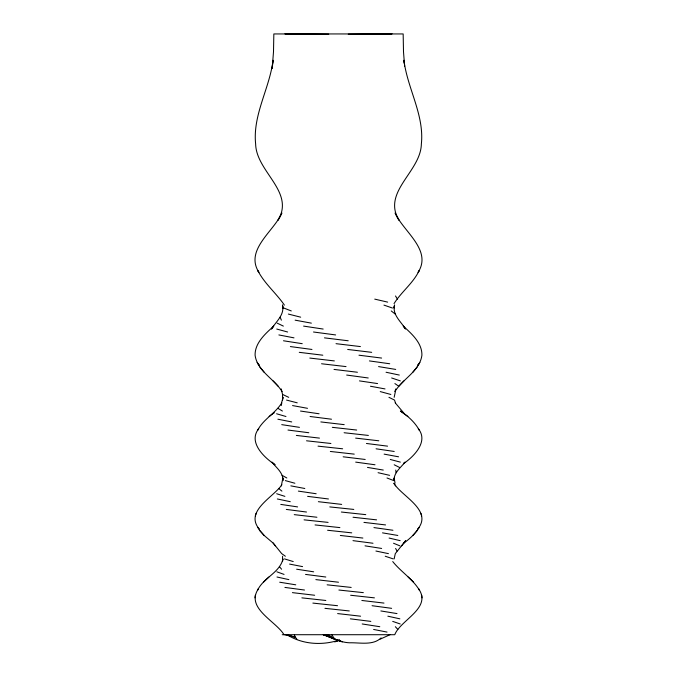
<?xml version="1.0" encoding="UTF-8"?>
<svg xmlns="http://www.w3.org/2000/svg" width="677" height="677" viewBox="0 0 677 677"><rect width="100%" height="100%" fill="white"/><g stroke="black" fill="none" stroke-linecap="round" stroke-linejoin="round"><path stroke-width="1.02" d="M392.728 561.555C400.835 571.735 412.564 578.86 419.325 590.031L418.547 588.728C432.239 608.132 400.395 619.92 394.759 634.713L282.241 634.713M284.002 634.713C275.945 621.097 245.184 608.039 258.453 588.728L257.675 590.031C263.531 577.726 279.829 572.657 283.003 558.889L282.478 561.555L282.588 556.232M394.149 558.889L395.292 553.634L405.675 540.652L401.681 545.848M394.158 397.331L395.385 391.594M255.017 597.859L255.288 595.252M394.606 305.107L394.014 308.035L394.513 305.107C392.135 314.822 401.072 321.626 405.523 329.056M281.869 484.74C273.736 497.087 244.422 510.983 259.105 528.923L257.979 527.595L259.519 530.26L264.148 535.456L273.322 543.25L281.708 553.634L285.364 556.232M281.243 405.574L281.784 402.832C275.446 413.359 263.471 419.097 257.785 430.039L258.707 428.693C247.833 442.284 264.284 457.703 275.09 464.769L271.951 462.12C276.284 467.739 283.401 472.732 282.935 480.611L282.893 477.979L281.327 485.866M256.134 513.335L255.331 515.942M395.774 388.92L394.936 391.594C402.654 378.815 419.791 371.157 421.915 355.205C422.169 342.909 411.582 333.693 403.247 326.102L404.956 328.32M281.556 402.832L283.079 397.331L282.512 400.082L282.554 394.463L281.226 388.92M403.475 463.449L405.049 462.12C400.716 467.739 393.599 472.732 394.065 480.611L394.175 477.979L395.055 483.243M282.064 391.594C274.346 378.815 257.209 371.157 255.085 355.205C254.831 342.909 265.418 333.693 273.753 326.102L271.477 329.056C275.928 321.626 284.865 314.822 282.487 305.107L282.986 308.035L282.487 305.107M403.678 543.25C409.551 538.926 415.238 533.882 419.021 527.595L417.895 528.923C432.916 510.246 401.673 496.359 393.845 483.243L395.673 485.866M419.875 362.339L417.802 365.182L418.961 363.761M404.254 63.291L403.932 60.27C407.444 88.645 424.42 114.828 421.365 143.973C420.772 171.823 381.853 191.726 398.931 220.152L395.131 212.942C402.874 231.229 432.527 249.847 418.09 272.366L419.08 270.766C413.063 283.316 401.334 291.863 394.039 303.618M333.668 638.47L323.741 634.823C332.162 638.005 340.336 642.414 349.518 642.795C359.842 642.473 373.027 645.756 381.1 637.878M412.843 372.248L417.438 366.595M412.852 535.456L417.481 530.26M403.915 380.889L398.77 386.245L394.894 383.571M268.845 577.016L263.395 582.22M269.133 416.499L274.151 412.682L272.56 413.774M403.45 463.711C413.791 456.662 428.829 441.599 418.293 428.693L419.215 430.039C414.857 422.211 407.842 415.932 400.403 411.049L407.867 416.499M380.178 639.156L389.986 634.713M339.507 639.943C322.379 645.731 302.475 644.538 287.014 634.713L295.434 637.235L296.822 639.156M339.329 640.146L334.675 641.83L339.236 640.324M388.97 33.875L365.825 34.188M389.478 33.892L392.051 33.85L348.266 34.188M278.188 386.245L273.085 380.889M328.734 34.188L284.949 33.85L287.522 33.892M311.175 34.188L288.03 33.875M323.259 634.713L328.92 635.246L335.03 639.427L331.637 634.713M329.792 506.912L353.792 509.426M304.066 519.851L328.108 522.39M341.369 512.032L365.758 514.638M315.05 524.929L339.879 527.595M338.889 590.031L363.329 592.637M312.876 603.089L337.535 605.712M318.038 446.151L342.638 448.8M327.609 530.26L351.735 532.858M327.135 584.818L351.185 587.424M301.874 597.859L325.823 600.474M324.96 608.335L349.29 610.95M332.339 427.339L356.669 430.039M344.111 432.738L368.373 435.429M306.529 440.795L330.901 443.477M353.039 517.245L376.564 519.851M350.627 595.252L374.415 597.859M330.351 451.457L354.24 454.132M337.628 613.582L360.587 616.197M321.558 363.761L346.032 366.595M320.83 421.932L344.195 424.64M355.645 438.112L378.815 440.795M294.25 514.638L316.921 517.245M340.336 535.456L362.872 538.054M315.863 579.614L338.492 582.22M309.812 358.065L334.336 360.917M296.365 435.429L319.459 438.112M318.376 501.691L341.665 504.399M363.955 522.39L385.551 524.929M292.422 592.637L314.644 595.252M336.029 343.679L360.401 346.573M361.848 600.474L383.986 603.089M347.69 349.459L371.69 352.336M334.023 369.422L357.422 372.248M343.154 456.806L365.199 459.463M324.469 337.857L348.206 340.776M299.276 352.336L322.819 355.205M307.62 496.359L328.447 498.974M350.339 618.829L370.827 621.393M358.979 355.205L381.608 358.065M310.074 416.499L331.493 419.215M366.46 443.477L387.566 446.151M287.987 430.039L308.822 432.738M286.32 509.426L306.503 512.032M305.547 574.409L325.806 577.016M352.988 540.652L372.985 543.25M313.51 332.001L335.623 334.937M290.374 346.573L311.962 349.459M284.924 587.424L304.481 590.031M372.071 605.712L391.619 608.335M346.675 375.058L368.229 377.978M355.687 462.12L375.007 464.769M369.422 360.917L389.724 363.761M373.941 527.595L392.939 530.26M376.073 448.8L394.209 451.457M359.47 380.889L377.571 383.571M300.512 411.049L319.087 413.774M298.388 491.113L316.151 493.736M280.777 504.399L297.601 506.912M303.592 326.102L323.166 329.056M281.742 424.64L299.437 427.339M296.644 569.213L313.663 571.811M283.477 340.776L302.221 343.679M365.021 545.848L381.625 548.446M362.203 623.966L379.789 626.707M279.711 582.22L295.756 584.818M380.872 610.95L396.993 613.582M378.578 366.595L395.715 369.422M367.501 467.418L383.267 470.058M382.513 532.858L397.814 535.456M295.13 320.162L311.352 323.141M370.463 386.245L385.018 388.92M292.566 405.574L307.502 408.316M384.13 454.132L398.55 456.806M290.856 485.866L304.802 488.489M278.873 334.937L293.996 337.857M289.587 564.085L302.568 566.615M373.636 629.458L387.041 632.081M277.9 419.215L291.711 421.932M375.93 551.036L388.437 553.634M277.35 498.974L290.255 501.691M386.068 372.248L399.303 375.058M387.87 616.197L399.862 618.829M276.995 577.016L288.859 579.614M378.079 472.698L389.63 475.339M374.753 299.124L387.65 302.12M389.097 538.054L400.158 540.652M284.814 634.713L295.434 637.235L294.351 635.068M288.36 314.069L300.673 317.174M286.549 400.082L297.228 402.832M390.265 459.463L400.327 462.12M276.749 329.056L287.615 332.001M380.246 391.594L390.849 394.463M285.347 480.611L294.884 483.243M276.605 413.774L285.956 416.499M333.736 638.563L331.171 637.802L342.325 641.83L323.741 634.823M284.509 558.889L293.217 561.555M276.69 493.736L284.882 496.359M391.653 377.978L400.344 380.889M385.238 556.232L393.168 558.889M383.944 305.107L392.448 308.035M392.719 621.393L400.192 623.966M328.92 635.246L327.448 634.713L331.848 637.506M276.885 571.811L284.061 574.409M323.462 634.662L327.203 636.033M386.99 477.979L393.819 480.611M283.798 308.035L291.279 310.955M393.532 543.25L399.887 545.848M282.664 394.463L288.698 397.331M277.181 323.141L283.35 326.102M388.953 397.331L394.522 400.082L395.444 402.832M394.192 464.769L399.481 467.418M282.097 475.339L286.82 477.979M277.925 408.316L282.419 411.049M391.255 310.955L395.216 314.069M278.653 488.489L281.903 491.113M413.605 582.22L408.155 577.016M284.399 305.107C276.233 293.183 264.563 283.697 257.92 270.766L258.91 272.366C244.473 249.847 274.126 231.229 281.869 212.942L278.069 220.152C295.147 191.726 256.228 171.823 255.635 143.973C252.58 114.828 269.556 88.645 273.068 60.27L272.205 68.326L273.5 51.807L273.838 33.943L403.162 33.943L403.5 51.807L404.634 66.261M404.44 413.774L395.216 402.832M259.519 530.26L264.148 535.456M395.36 626.707L397.839 629.458M279.398 566.615L281.581 569.213M259.562 366.595L264.157 372.248M258.039 363.761L259.198 365.182L257.125 362.339M273.034 542.878L275.319 545.848M395.503 295.984L397.458 299.124M395.622 548.446L397.001 551.036M280.143 317.174L281.378 320.162M421.669 515.942L420.866 513.335M395.757 470.058L396.053 472.698M421.712 595.252L421.983 597.859"/></g></svg>
